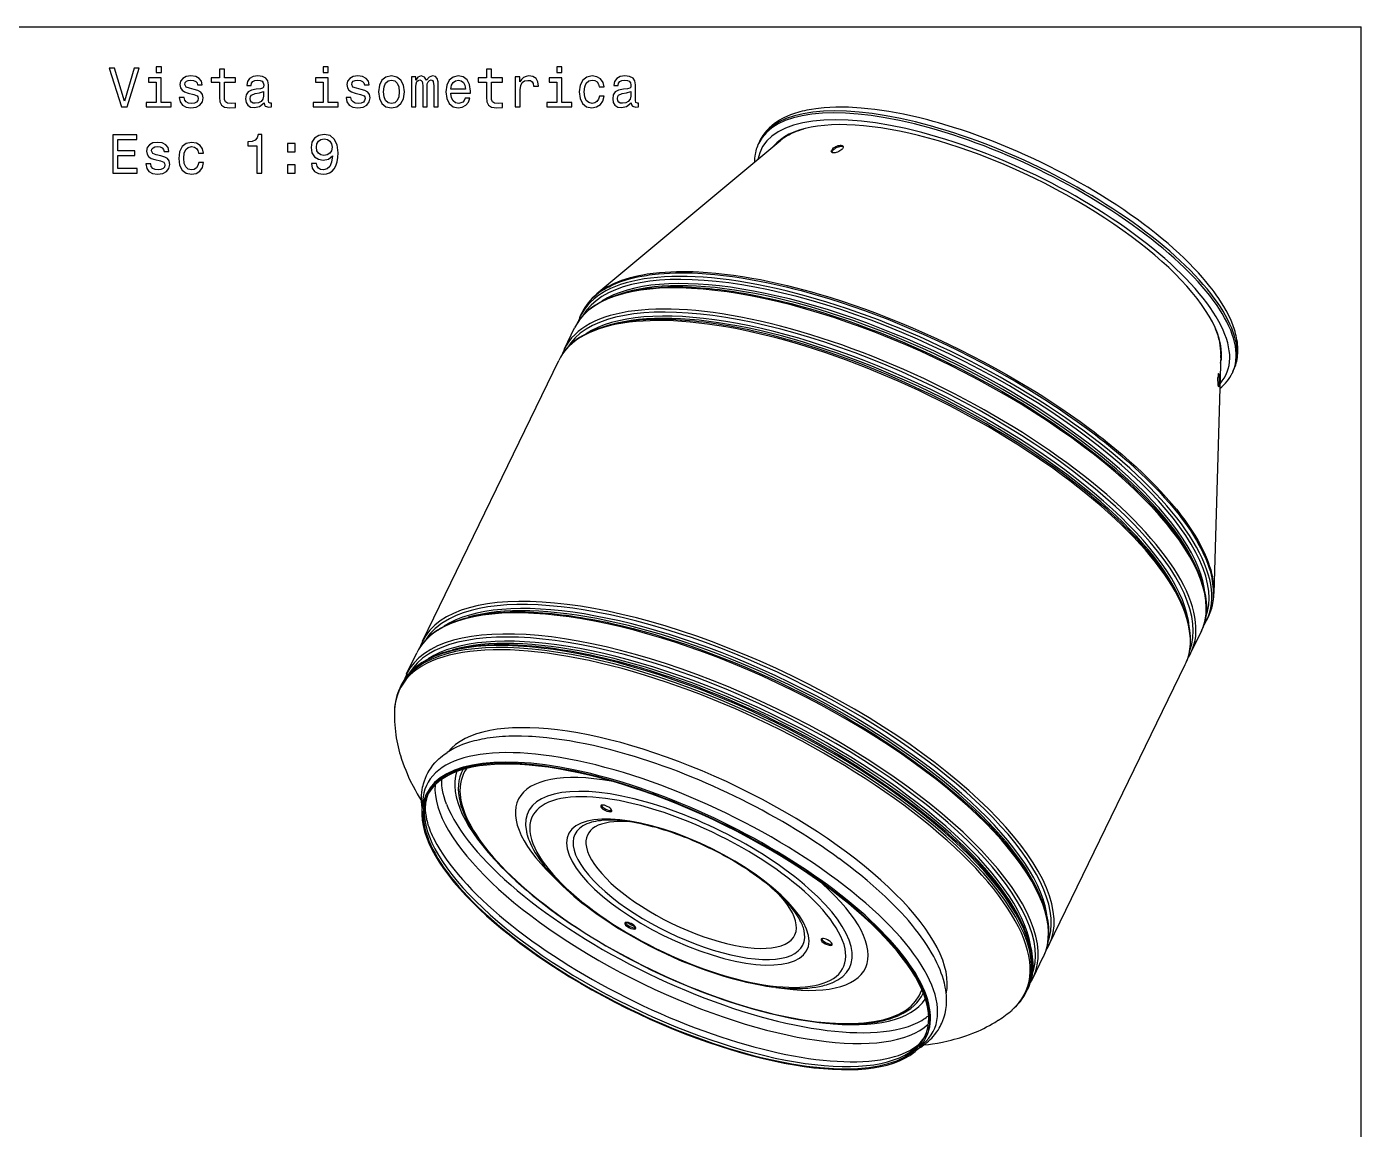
# Model space of a CAD drawing. Extents: x 25 to 410, y 10 to 284.
# Drawn here: x 288.6 to 410, y 183.7 to 284 of the extents above; entities that cross this region are included whole.
import ezdxf

# ---------------------------------------------------------------- set-up
doc = ezdxf.new("R2010")
doc.units = 0
doc.layers.get('0').update_dxf_attribs({"linetype": 'CONTINUOUS'})

msp = doc.modelspace()

# ---------------------------------------------------------------- linework, layer by layer
at = {"color": 7}
for p, q in [((25, 284), (410, 284)), ((410, 10), (410, 284)), ((357.2, 273.66), (340.47, 259.69)), ((397.23, 254.23), (396.6, 232.44)), ((324.61, 228.09), (337.01, 253.64)), ((381.58, 200.44), (393.99, 225.99))]:
    msp.add_line(p, q, dxfattribs=at)
at = {"color": 7, "ltscale": 0.005153}
msp.add_line((355.19, 273.41), (355.28, 273.59), dxfattribs=at)
at = {"color": 7, "ltscale": 0.009173}
for p, q in [((338.96, 257.66), (339.12, 257.99)), ((395.93, 230), (396.09, 230.33))]:
    msp.add_line(p, q, dxfattribs=at)
at = {"color": 7, "ltscale": 0.053339}
for p, q in [((337.52, 254.69), (338.45, 256.61)), ((394.49, 227.03), (395.43, 228.95)), ((323.17, 225.12), (324.1, 227.04)), ((380.14, 197.47), (381.07, 199.39))]:
    msp.add_line(p, q, dxfattribs=at)
at = {"color": 7, "ltscale": 0.005152}
msp.add_line((398.27, 252.49), (398.36, 252.68), dxfattribs=at)
at = {"color": 7, "ltscale": 0.005087}
for p, q in [((322.57, 223.89), (322.66, 224.08)), ((379.55, 196.24), (379.63, 196.42))]:
    msp.add_line(p, q, dxfattribs=at)
at = {"color": 7, "ltscale": 0.003122}
for p, q in [((324.92, 214.09), (324.97, 214.21)), ((370.4, 192.02), (370.45, 192.13))]:
    msp.add_line(p, q, dxfattribs=at)
at = {"color": 4}
for points in [[(298.37, 280.22), (297.5, 277.24), (296.59, 280.22), (296.11, 280.22), (297.24, 276.72), (297.75, 276.72), (298.85, 280.22)], [(300.84, 277.09), (300.84, 279.34), (299.7, 279.34), (299.7, 278.96), (300.4, 278.96), (300.4, 277.09), (299.49, 277.09), (299.49, 276.72), (301.76, 276.72), (301.76, 277.09)], [(300.86, 280.34), (300.39, 280.34), (300.39, 279.84), (300.86, 279.84)], [(303.85, 278.3), (303.42, 278.4), (303.1, 278.51), (303, 278.75), (303.03, 278.92), (303.13, 279.04), (303.31, 279.11), (303.55, 279.14), (303.79, 279.11), (303.98, 279.02), (304.1, 278.89), (304.15, 278.71), (304.58, 278.71), (304.58, 278.72), (304.51, 279.04), (304.3, 279.3), (303.98, 279.46), (303.55, 279.52), (303.12, 279.46), (302.81, 279.3), (302.61, 279.05), (302.55, 278.74), (302.6, 278.43), (302.74, 278.22), (302.97, 278.07), (303.31, 277.96), (303.8, 277.84), (304.11, 277.72), (304.19, 277.62), (304.22, 277.47), (304.17, 277.28), (304.05, 277.14), (303.86, 277.05), (303.59, 277.02), (303.32, 277.05), (303.11, 277.15), (302.98, 277.32), (302.92, 277.56), (302.49, 277.56), (302.56, 277.16), (302.77, 276.87), (303.1, 276.69), (303.55, 276.62), (304.03, 276.69), (304.37, 276.87), (304.59, 277.15), (304.66, 277.52), (304.61, 277.83), (304.45, 278.05), (304.19, 278.19)], [(306.15, 278.96), (306.15, 277.6), (306.18, 277.16), (306.33, 276.86), (306.61, 276.68), (307.09, 276.62), (307.61, 276.65), (307.61, 277.03), (307.23, 277), (306.88, 277.04), (306.69, 277.17), (306.61, 277.38), (306.6, 277.68), (306.6, 278.96), (307.61, 278.96), (307.61, 279.34), (306.6, 279.34), (306.6, 280.13), (306.15, 280.13), (306.15, 279.34), (305.39, 279.34), (305.39, 278.96)], [(310.2, 277.07), (310.2, 277.06), (310.23, 276.89), (310.31, 276.76), (310.62, 276.67), (310.87, 276.71), (310.87, 277.05), (310.76, 277.04), (310.62, 277.1), (310.6, 277.3), (310.6, 278.71), (310.54, 279.06), (310.36, 279.32), (310.05, 279.47), (309.62, 279.52), (309.2, 279.46), (308.88, 279.29), (308.69, 279.02), (308.62, 278.67), (308.62, 278.64), (309.02, 278.64), (309.05, 278.85), (309.17, 279), (309.35, 279.09), (309.6, 279.13), (309.85, 279.1), (310.03, 279.03), (310.13, 278.9), (310.17, 278.72), (310.15, 278.5), (310.07, 278.4), (309.87, 278.35), (309.49, 278.31), (309.05, 278.22), (308.75, 278.06), (308.57, 277.8), (308.51, 277.43), (308.56, 277.1), (308.72, 276.85), (308.97, 276.69), (309.32, 276.64), (309.79, 276.74)], [(316.02, 277.09), (316.02, 279.34), (314.88, 279.34), (314.88, 278.96), (315.58, 278.96), (315.58, 277.09), (314.67, 277.09), (314.67, 276.72), (316.94, 276.72), (316.94, 277.09)], [(316.04, 280.34), (315.57, 280.34), (315.57, 279.84), (316.04, 279.84)], [(319.03, 278.3), (318.6, 278.4), (318.28, 278.51), (318.18, 278.75), (318.21, 278.92), (318.31, 279.04), (318.49, 279.11), (318.73, 279.14), (318.97, 279.11), (319.16, 279.02), (319.28, 278.89), (319.33, 278.71), (319.76, 278.71), (319.76, 278.72), (319.69, 279.04), (319.48, 279.3), (319.16, 279.46), (318.73, 279.52), (318.3, 279.46), (317.99, 279.3), (317.79, 279.05), (317.73, 278.74), (317.78, 278.43), (317.92, 278.22), (318.15, 278.07), (318.49, 277.96), (318.98, 277.84), (319.29, 277.72), (319.37, 277.62), (319.4, 277.47), (319.35, 277.28), (319.23, 277.14), (319.04, 277.05), (318.77, 277.02), (318.5, 277.05), (318.29, 277.15), (318.16, 277.32), (318.1, 277.56), (317.67, 277.56), (317.74, 277.16), (317.95, 276.87), (318.28, 276.69), (318.73, 276.62), (319.21, 276.69), (319.55, 276.87), (319.77, 277.15), (319.84, 277.52), (319.79, 277.83), (319.63, 278.05), (319.37, 278.19)], [(320.61, 278.07), (320.69, 277.46), (320.92, 277), (321.29, 276.72), (321.78, 276.62), (322.27, 276.72), (322.64, 277), (322.87, 277.45), (322.96, 278.07), (322.87, 278.69), (322.64, 279.14), (322.27, 279.42), (321.78, 279.52), (321.29, 279.42), (320.92, 279.14), (320.69, 278.69)], [(323.6, 276.72), (324.01, 276.72), (324.01, 278.53), (324.03, 278.8), (324.11, 279), (324.22, 279.11), (324.38, 279.16), (324.5, 279.12), (324.58, 279.02), (324.62, 278.85), (324.63, 278.62), (324.63, 276.72), (325.02, 276.72), (325.02, 278.53), (325.04, 278.8), (325.12, 278.99), (325.24, 279.11), (325.39, 279.16), (325.51, 279.12), (325.59, 279.02), (325.64, 278.62), (325.64, 276.72), (326.05, 276.72), (326.05, 278.59), (326.03, 278.98), (325.94, 279.28), (325.78, 279.46), (325.52, 279.52), (325.21, 279.42), (324.98, 279.13), (324.79, 279.42), (324.48, 279.52), (324.19, 279.42), (323.99, 279.14), (323.99, 279.43), (323.6, 279.43)], [(327.2, 277.94), (328.98, 277.94), (328.98, 278.15), (328.9, 278.73), (328.68, 279.17), (328.32, 279.43), (327.86, 279.52), (327.4, 279.42), (327.04, 279.14), (326.82, 278.68), (326.74, 278.08), (326.81, 277.46), (327.04, 277), (327.39, 276.72), (327.84, 276.62), (328.23, 276.69), (328.56, 276.86), (328.79, 277.13), (328.93, 277.5), (328.49, 277.5), (328.4, 277.29), (328.27, 277.14), (327.9, 277.02), (327.61, 277.08), (327.39, 277.25), (327.25, 277.54), (327.2, 277.93)], [(330.44, 278.96), (330.44, 277.6), (330.47, 277.16), (330.61, 276.86), (330.9, 276.68), (331.38, 276.62), (331.9, 276.65), (331.9, 277.03), (331.52, 277), (331.17, 277.04), (330.98, 277.17), (330.9, 277.38), (330.89, 277.68), (330.89, 278.96), (331.9, 278.96), (331.9, 279.34), (330.89, 279.34), (330.89, 280.13), (330.44, 280.13), (330.44, 279.34), (329.68, 279.34), (329.68, 278.96)], [(333.05, 276.72), (333.49, 276.72), (333.49, 278.27), (333.54, 278.64), (333.68, 278.91), (333.9, 279.07), (334.2, 279.12), (334.42, 279.09), (334.58, 278.99), (334.68, 278.82), (334.72, 278.59), (335.17, 278.59), (335.11, 278.99), (334.94, 279.29), (334.66, 279.46), (334.29, 279.52), (334.03, 279.48), (333.81, 279.38), (333.61, 279.21), (333.45, 278.98), (333.45, 279.43), (333.05, 279.43)], [(337.28, 277.09), (337.28, 279.34), (336.14, 279.34), (336.14, 278.96), (336.83, 278.96), (336.83, 277.09), (335.92, 277.09), (335.92, 276.72), (338.19, 276.72), (338.19, 277.09)], [(337.29, 280.34), (336.82, 280.34), (336.82, 279.84), (337.29, 279.84)], [(340.68, 278.53), (341.12, 278.53), (341.03, 278.93), (340.81, 279.25), (340.47, 279.45), (340.04, 279.52), (339.55, 279.42), (339.18, 279.14), (338.95, 278.68), (338.87, 278.07), (338.95, 277.46), (339.17, 277), (339.53, 276.72), (340.02, 276.62), (340.45, 276.7), (340.79, 276.91), (341.02, 277.24), (341.12, 277.69), (340.7, 277.69), (340.63, 277.4), (340.48, 277.19), (340.28, 277.06), (340.04, 277.02), (339.73, 277.09), (339.51, 277.29), (339.37, 277.62), (339.32, 278.08), (339.37, 278.53), (339.51, 278.86), (339.74, 279.06), (340.04, 279.13), (340.3, 279.09), (340.49, 278.97), (340.63, 278.78)], [(343.6, 277.07), (343.6, 277.06), (343.63, 276.89), (343.7, 276.76), (344.02, 276.67), (344.27, 276.71), (344.27, 277.05), (344.16, 277.04), (344.02, 277.1), (343.99, 277.3), (343.99, 278.71), (343.93, 279.06), (343.76, 279.32), (343.45, 279.47), (343.02, 279.52), (342.59, 279.46), (342.28, 279.29), (342.08, 279.02), (342.02, 278.67), (342.02, 278.64), (342.42, 278.64), (342.45, 278.85), (342.56, 279), (342.74, 279.09), (343, 279.13), (343.25, 279.1), (343.42, 279.03), (343.53, 278.9), (343.57, 278.72), (343.55, 278.5), (343.46, 278.4), (343.26, 278.35), (342.88, 278.31), (342.45, 278.22), (342.14, 278.06), (341.96, 277.8), (341.91, 277.43), (341.96, 277.1), (342.11, 276.85), (342.37, 276.69), (342.71, 276.64), (343.18, 276.74)], [(310.15, 277.67), (310.09, 277.4), (309.93, 277.2), (309.69, 277.07), (309.39, 277.03), (309.2, 277.05), (309.06, 277.13), (308.98, 277.27), (308.95, 277.47), (308.97, 277.65), (309.05, 277.77), (309.38, 277.91), (309.79, 277.97), (310.15, 278.1)], [(321.06, 278.08), (321.11, 278.53), (321.25, 278.86), (321.48, 279.06), (321.78, 279.13), (322.09, 279.06), (322.31, 278.86), (322.45, 278.53), (322.5, 278.08), (322.45, 277.62), (322.31, 277.28), (322.09, 277.08), (321.78, 277.02), (321.48, 277.08), (321.25, 277.28), (321.11, 277.62)], [(327.2, 278.32), (327.26, 278.67), (327.39, 278.92), (327.6, 279.08), (327.87, 279.13), (328.14, 279.08), (328.34, 278.92), (328.47, 278.67), (328.52, 278.32)], [(343.55, 277.67), (343.49, 277.4), (343.33, 277.2), (343.09, 277.07), (342.79, 277.03), (342.6, 277.05), (342.46, 277.13), (342.38, 277.27), (342.35, 277.47), (342.37, 277.65), (342.45, 277.77), (342.77, 277.91), (343.18, 277.97), (343.55, 278.1)], [(296.44, 270.67), (298.66, 270.67), (298.66, 271.1), (296.9, 271.1), (296.9, 272.28), (298.46, 272.28), (298.46, 272.7), (296.9, 272.7), (296.9, 273.75), (298.62, 273.75), (298.62, 274.17), (296.44, 274.17)], [(300.81, 272.25), (300.39, 272.35), (300.07, 272.47), (299.96, 272.7), (299.99, 272.87), (300.1, 272.99), (300.27, 273.07), (300.52, 273.1), (300.75, 273.07), (300.94, 272.98), (301.06, 272.84), (301.11, 272.66), (301.55, 272.66), (301.55, 272.67), (301.47, 273), (301.26, 273.25), (300.94, 273.42), (300.52, 273.48), (300.09, 273.42), (299.78, 273.25), (299.58, 273), (299.52, 272.69), (299.56, 272.39), (299.7, 272.18), (299.94, 272.02), (300.27, 271.92), (300.77, 271.8), (301.07, 271.67), (301.15, 271.57), (301.18, 271.42), (301.14, 271.23), (301.02, 271.09), (300.82, 271), (300.56, 270.97), (300.28, 271), (300.08, 271.11), (299.94, 271.28), (299.89, 271.51), (299.46, 271.51), (299.53, 271.11), (299.73, 270.82), (300.06, 270.64), (300.52, 270.58), (300.99, 270.64), (301.34, 270.82), (301.55, 271.1), (301.63, 271.47), (301.57, 271.79), (301.41, 272), (301.16, 272.14)], [(304.25, 272.48), (304.69, 272.48), (304.6, 272.89), (304.38, 273.2), (304.04, 273.4), (303.6, 273.48), (303.12, 273.38), (302.75, 273.09), (302.52, 272.63), (302.44, 272.02), (302.51, 271.41), (302.74, 270.95), (303.1, 270.67), (303.59, 270.58), (304.02, 270.65), (304.36, 270.86), (304.59, 271.2), (304.69, 271.64), (304.27, 271.64), (304.19, 271.36), (304.05, 271.15), (303.85, 271.02), (303.6, 270.97), (303.3, 271.04), (303.07, 271.24), (302.94, 271.57), (302.89, 272.03), (302.94, 272.49), (303.08, 272.82), (303.31, 273.02), (303.6, 273.09), (303.87, 273.04), (304.06, 272.93), (304.19, 272.73)], [(309.55, 270.67), (310.01, 270.67), (310.01, 274.2), (309.66, 274.2), (309.57, 273.89), (309.39, 273.68), (309.12, 273.56), (308.73, 273.52), (308.73, 273.16), (309.55, 273.16)], [(312.33, 272.63), (313.02, 272.63), (313.02, 273.38), (312.33, 273.38)], [(314.5, 271.54), (314.58, 271.14), (314.79, 270.83), (315.14, 270.64), (315.59, 270.57), (315.89, 270.61), (316.16, 270.7), (316.38, 270.85), (316.57, 271.08), (316.73, 271.35), (316.84, 271.7), (316.9, 272.09), (316.93, 272.54), (316.84, 273.25), (316.59, 273.77), (316.2, 274.09), (315.66, 274.2), (315.17, 274.11), (314.79, 273.86), (314.55, 273.49), (314.47, 273.02), (314.55, 272.54), (314.79, 272.17), (315.14, 271.94), (315.59, 271.86), (316.06, 271.96), (316.42, 272.25), (316.34, 271.69), (316.18, 271.29), (315.93, 271.06), (315.6, 270.98), (315.33, 271.02), (315.14, 271.13), (315.02, 271.3), (314.97, 271.54)], [(314.96, 273.03), (315.01, 273.34), (315.15, 273.59), (315.37, 273.74), (315.66, 273.8), (315.96, 273.74), (316.19, 273.59), (316.33, 273.35), (316.38, 273.03), (316.33, 272.71), (316.19, 272.48), (315.95, 272.33), (315.65, 272.28), (315.37, 272.33), (315.15, 272.48), (315.01, 272.71)], [(312.33, 270.67), (313.02, 270.67), (313.02, 271.42), (312.33, 271.42)]]:
    msp.add_lwpolyline(points, close=True, dxfattribs=at)
at = {"color": 7}
for points in [[(398.36, 252.68), (398.42, 252.82), (398.48, 252.97), (398.54, 253.11), (398.59, 253.26), (398.63, 253.42), (398.67, 253.58), (398.7, 253.74), (398.73, 253.9), (398.75, 254.09), (398.77, 254.29), (398.78, 254.48), (398.78, 254.68), (398.77, 254.88), (398.75, 255.09), (398.73, 255.3), (398.69, 255.52), (398.66, 255.7), (398.62, 255.88), (398.57, 256.07), (398.52, 256.26), (398.46, 256.44), (398.35, 256.79), (398.22, 257.11), (398.09, 257.43), (397.93, 257.75), (397.85, 257.91), (397.71, 258.18), (397.51, 258.54), (397.29, 258.89), (397.05, 259.26), (396.8, 259.62), (396.62, 259.87), (396.43, 260.13), (396.23, 260.38), (395.87, 260.82), (395.56, 261.19), (395.19, 261.6), (394.78, 262.04), (394.35, 262.49), (393.89, 262.93), (393.42, 263.38), (392.93, 263.83), (392.42, 264.27), (391.89, 264.71), (391.33, 265.17), (390.72, 265.65), (390.15, 266.08), (389.6, 266.49), (389.02, 266.9), (388.4, 267.33), (387.77, 267.75), (387.13, 268.17), (386.47, 268.58), (385.81, 268.99), (385.13, 269.39), (384.45, 269.78), (383.76, 270.17), (383.06, 270.55), (382.35, 270.92), (381.64, 271.28), (380.92, 271.64), (380.2, 271.98), (379.47, 272.32), (378.74, 272.64), (378.01, 272.96), (377.28, 273.26), (376.54, 273.56), (375.81, 273.84), (375.08, 274.11), (374.35, 274.37), (373.63, 274.61), (372.9, 274.84), (372.04, 275.11), (371.55, 275.25), (371.05, 275.39), (370.56, 275.52), (369.72, 275.73), (369.03, 275.89), (368.36, 276.04), (367.69, 276.17), (367.03, 276.28), (366.38, 276.38), (365.74, 276.47), (365.12, 276.54), (364.51, 276.6), (364.11, 276.63), (363.73, 276.65), (363.35, 276.67), (362.97, 276.68), (362.58, 276.68), (362.2, 276.68), (361.66, 276.66), (361.14, 276.62), (360.88, 276.6), (360.63, 276.57), (360.39, 276.54), (360, 276.48), (359.57, 276.4), (359.35, 276.36), (359.15, 276.31), (358.94, 276.25), (358.74, 276.2), (358.55, 276.14), (358.35, 276.07), (358.08, 275.97), (357.81, 275.86), (357.55, 275.74), (357.3, 275.61), (357.09, 275.49), (356.89, 275.37)], [(355.19, 273.41), (355.12, 273.27), (355.07, 273.13), (355.02, 272.99), (354.97, 272.85), (354.93, 272.7), (354.89, 272.54), (354.86, 272.39), (354.84, 272.22), (354.81, 272.04), (354.8, 271.85), (354.8, 271.66)], [(361.92, 272.9), (362, 272.97), (362.1, 273.04), (362.2, 273.09), (362.31, 273.14), (362.42, 273.18), (362.53, 273.2), (362.63, 273.21), (362.67, 273.21), (362.72, 273.2), (362.76, 273.19), (362.79, 273.18), (362.81, 273.16), (362.84, 273.15)], [(362.84, 273.15), (362.85, 273.13), (362.86, 273.11), (362.87, 273.08), (362.87, 273.06), (362.86, 273.01), (362.84, 272.95), (362.8, 272.89), (362.75, 272.83)], [(361.83, 272.59), (361.81, 272.61), (361.8, 272.63), (361.8, 272.65), (361.79, 272.67), (361.8, 272.73), (361.83, 272.78), (361.87, 272.84), (361.92, 272.9)], [(362.75, 272.83), (362.67, 272.76), (362.57, 272.7), (362.47, 272.64), (362.36, 272.6), (362.25, 272.56), (362.14, 272.54), (362.03, 272.53), (361.95, 272.53), (361.91, 272.54), (361.88, 272.56), (361.85, 272.57), (361.83, 272.59)], [(361.88, 272.55), (361.87, 272.58), (361.87, 272.61), (361.88, 272.64), (361.89, 272.67), (361.93, 272.73), (361.96, 272.77), (362, 272.82)], [(362, 272.82), (362.1, 272.9), (362.2, 272.97), (362.32, 273.03), (362.45, 273.08), (362.51, 273.1), (362.58, 273.11), (362.66, 273.12), (362.74, 273.13), (362.81, 273.12), (362.87, 273.1)], [(340.94, 259.99), (341.15, 260.11), (341.36, 260.23), (341.58, 260.35), (341.74, 260.43), (341.92, 260.52), (342.27, 260.67), (342.65, 260.81), (343.04, 260.94), (343.44, 261.06), (343.81, 261.15), (344.18, 261.24), (344.57, 261.31), (344.97, 261.38), (345.23, 261.42), (345.51, 261.46), (346.07, 261.52), (346.58, 261.56), (347.09, 261.59), (347.62, 261.61), (348.17, 261.61), (348.65, 261.61), (349.15, 261.6), (349.65, 261.58), (350.04, 261.55), (350.42, 261.53), (351.2, 261.46), (352, 261.37), (352.81, 261.27), (353.62, 261.15), (354.45, 261.01), (355.25, 260.86), (356.06, 260.7), (356.87, 260.52), (357.69, 260.33), (358.52, 260.13), (359.04, 259.99), (359.56, 259.85), (360.08, 259.71), (360.6, 259.55), (361.13, 259.4), (361.65, 259.24), (362.7, 258.9), (363.76, 258.55), (364.82, 258.18), (365.87, 257.79), (366.93, 257.38), (367.99, 256.95), (369.07, 256.5), (370.14, 256.03), (371.22, 255.55), (372.28, 255.05), (373.34, 254.53), (374.4, 254), (375.44, 253.46), (376.48, 252.9), (377.5, 252.33), (378.51, 251.75), (379.51, 251.15), (380.49, 250.55), (381.46, 249.93), (381.94, 249.61), (382.42, 249.3), (383.29, 248.7), (384.15, 248.1), (384.99, 247.48), (385.82, 246.86), (386.23, 246.55), (386.63, 246.23), (387.02, 245.92), (387.41, 245.6), (388.06, 245.06), (388.7, 244.51), (389.32, 243.95), (389.92, 243.39), (390.5, 242.84), (391.06, 242.27), (391.6, 241.71), (392.08, 241.18), (392.55, 240.65), (393, 240.12), (393.42, 239.59), (393.63, 239.32), (393.82, 239.06), (394.15, 238.61), (394.45, 238.16), (394.74, 237.71), (395.01, 237.26), (395.26, 236.82), (395.49, 236.38), (395.69, 235.95), (395.86, 235.58), (396, 235.21), (396.13, 234.85), (396.24, 234.49), (396.34, 234.14), (396.42, 233.8)], [(341.04, 260.11), (341.24, 260.24), (341.45, 260.36), (341.67, 260.47), (341.84, 260.56), (342.01, 260.64), (342.37, 260.79), (342.74, 260.94), (343.13, 261.07), (343.54, 261.18), (343.9, 261.28), (344.28, 261.36), (344.66, 261.44), (345.06, 261.51), (345.33, 261.55), (345.6, 261.58), (346.16, 261.64), (346.67, 261.68), (347.19, 261.71), (347.72, 261.73), (348.26, 261.74), (348.75, 261.73), (349.24, 261.72), (349.75, 261.7), (350.13, 261.68), (350.52, 261.65), (351.3, 261.58), (352.09, 261.5), (352.9, 261.39), (353.72, 261.27), (354.55, 261.13), (355.34, 260.99), (356.15, 260.82), (356.97, 260.65), (357.78, 260.45), (358.61, 260.25), (359.3, 260.07), (360, 259.88), (360.69, 259.68), (361.22, 259.52), (361.74, 259.36), (362.79, 259.02), (363.85, 258.67), (364.91, 258.3), (365.96, 257.9), (367.02, 257.5), (368.08, 257.07), (369.18, 256.61), (370.27, 256.13), (371.36, 255.64), (372.45, 255.13), (373.52, 254.6), (374.59, 254.06), (375.65, 253.51), (376.71, 252.94), (377.74, 252.36), (378.77, 251.76), (379.28, 251.46), (379.78, 251.15), (380.45, 250.74), (381.11, 250.32), (381.76, 249.9), (382.67, 249.3), (383.55, 248.69), (384.42, 248.08), (385.27, 247.45), (385.69, 247.14), (386.11, 246.82), (386.51, 246.5), (386.91, 246.18), (387.59, 245.63), (388.25, 245.07), (388.89, 244.51), (389.52, 243.95), (390.12, 243.38), (390.71, 242.81), (391.27, 242.24), (391.78, 241.71), (392.26, 241.17), (392.73, 240.63), (393.18, 240.1), (393.39, 239.83), (393.6, 239.56), (393.94, 239.1), (394.26, 238.65), (394.57, 238.19), (394.85, 237.74), (395.12, 237.29), (395.36, 236.84), (395.59, 236.4), (395.7, 236.18), (395.8, 235.96), (395.89, 235.75), (395.97, 235.53), (396.09, 235.21), (396.2, 234.9), (396.3, 234.58), (396.38, 234.27), (396.45, 233.95)], [(340.34, 258.68), (340.55, 258.82), (340.77, 258.94), (341, 259.06), (341.24, 259.18), (341.48, 259.29), (341.73, 259.39), (341.99, 259.49), (342.26, 259.59), (342.53, 259.68), (342.81, 259.76), (343.11, 259.84), (343.4, 259.91), (343.71, 259.97), (344.02, 260.03), (344.34, 260.09), (344.66, 260.14), (344.96, 260.18), (345.25, 260.21), (345.79, 260.26), (346.35, 260.3), (346.92, 260.33), (347.51, 260.34), (347.9, 260.33), (348.29, 260.33), (348.69, 260.32), (349.08, 260.3), (349.5, 260.28), (349.91, 260.25), (350.33, 260.21), (350.75, 260.17), (351.18, 260.13), (351.61, 260.08), (352.05, 260.02), (352.49, 259.96), (352.94, 259.9), (353.39, 259.82), (353.85, 259.75), (354.31, 259.66), (354.78, 259.57), (355.24, 259.48), (355.72, 259.38), (356.19, 259.28), (357.15, 259.06), (358.13, 258.81), (359.11, 258.55), (360.11, 258.26), (361.11, 257.96), (362.12, 257.64), (363.14, 257.3), (364.16, 256.94), (365.19, 256.56), (366.22, 256.17), (367.25, 255.75), (368.28, 255.33), (369.3, 254.88), (370.33, 254.42), (371.35, 253.95), (372.36, 253.46), (373.37, 252.96), (374.37, 252.45), (375.36, 251.92), (376.34, 251.39), (377.31, 250.84), (378.26, 250.28)], [(376.82, 247.31), (375.87, 247.87), (374.9, 248.42), (373.92, 248.96), (372.93, 249.48), (371.93, 250), (370.92, 250.5), (369.91, 250.98), (368.89, 251.46), (367.86, 251.92), (366.84, 252.36), (365.81, 252.79), (364.78, 253.2), (363.75, 253.59), (362.72, 253.97), (361.7, 254.33), (360.68, 254.67), (359.67, 254.99), (358.67, 255.3), (357.67, 255.58), (356.69, 255.85), (355.71, 256.09), (354.75, 256.31), (354.28, 256.42), (353.8, 256.52), (353.34, 256.61), (352.87, 256.7), (352.41, 256.78), (351.95, 256.86), (351.5, 256.93), (351.05, 257), (350.61, 257.06), (350.17, 257.11), (349.74, 257.16), (349.31, 257.21), (348.89, 257.25), (348.47, 257.28), (348.06, 257.31), (347.64, 257.33), (347.25, 257.35), (346.85, 257.36), (346.46, 257.37), (346.07, 257.37), (345.48, 257.36), (344.91, 257.33), (344.35, 257.3), (343.81, 257.25), (343.52, 257.21), (343.22, 257.17), (342.9, 257.12), (342.58, 257.07), (342.27, 257.01), (341.96, 256.94), (341.67, 256.87), (341.37, 256.79), (341.09, 256.71), (340.82, 256.62), (340.55, 256.53), (340.29, 256.43), (340.04, 256.32), (339.8, 256.21), (339.56, 256.1), (339.33, 255.98), (339.11, 255.85), (338.9, 255.72)], [(397.01, 252.44), (397.01, 252.44), (397.01, 252.43), (397, 252.43), (396.99, 252.41), (396.98, 252.36), (396.97, 252.24), (396.96, 252.09)], [(397, 251.31), (396.99, 251.39), (396.97, 251.51), (396.97, 251.63), (396.96, 251.86), (396.96, 252.09)], [(397.03, 252.38), (397.02, 252.42), (397.02, 252.43), (397.01, 252.43), (397.01, 252.44)], [(397.02, 251.25), (397.02, 251.25), (397.02, 251.25), (397.03, 251.26), (397.03, 251.27), (397.04, 251.31), (397.05, 251.39), (397.06, 251.6)], [(397.03, 252.38), (397.05, 252.27), (397.06, 252.13), (397.06, 251.97), (397.06, 251.78), (397.06, 251.6)], [(378.26, 250.28), (379.2, 249.71), (380.13, 249.14), (381.03, 248.55), (381.93, 247.96), (382.8, 247.37), (383.65, 246.76), (384.48, 246.16), (385.29, 245.54), (386.07, 244.93), (386.83, 244.31), (387.21, 244), (387.57, 243.69), (387.93, 243.38), (388.28, 243.07), (388.63, 242.76), (388.96, 242.45), (389.29, 242.14), (389.62, 241.82), (389.94, 241.51), (390.25, 241.2), (390.55, 240.9), (390.84, 240.59), (391.13, 240.28), (391.41, 239.97), (391.68, 239.66), (391.95, 239.36), (392.2, 239.05), (392.45, 238.75), (392.69, 238.45), (392.92, 238.15), (393.23, 237.74), (393.52, 237.33), (393.79, 236.93), (394.05, 236.53), (394.27, 236.16), (394.48, 235.8), (394.64, 235.51), (394.78, 235.23), (394.92, 234.95), (395.05, 234.67), (395.17, 234.4), (395.28, 234.12), (395.39, 233.85), (395.48, 233.58), (395.57, 233.3), (395.65, 233.02), (395.72, 232.74), (395.78, 232.46), (395.83, 232.19), (395.86, 231.92), (395.89, 231.66), (395.91, 231.4), (395.91, 231.17), (395.91, 230.95), (395.89, 230.74), (395.87, 230.52), (395.85, 230.31), (395.81, 230.11), (395.77, 229.9), (395.71, 229.7), (395.65, 229.51), (395.58, 229.32), (395.51, 229.13), (395.43, 228.95)], [(393.99, 225.99), (394.07, 226.17), (394.14, 226.35), (394.21, 226.54), (394.27, 226.73), (394.33, 226.95), (394.38, 227.17), (394.41, 227.39), (394.44, 227.62), (394.46, 227.85), (394.47, 228.09), (394.47, 228.33), (394.46, 228.57), (394.44, 228.81), (394.41, 229.06), (394.37, 229.31), (394.32, 229.57), (394.27, 229.83), (394.2, 230.09), (394.13, 230.35), (394.04, 230.62), (393.95, 230.88), (393.84, 231.16), (393.73, 231.43), (393.61, 231.71), (393.48, 231.98), (393.34, 232.26), (393.2, 232.55), (393.04, 232.83), (392.83, 233.2), (392.61, 233.56), (392.35, 233.96), (392.08, 234.37), (391.79, 234.77), (391.48, 235.18), (391.25, 235.48), (391.01, 235.78), (390.76, 236.09), (390.51, 236.39), (390.24, 236.7), (389.97, 237), (389.69, 237.31), (389.4, 237.62), (389.11, 237.93), (388.81, 238.24), (388.5, 238.55), (388.18, 238.86), (387.85, 239.17), (387.52, 239.48), (387.19, 239.79), (386.84, 240.1), (386.49, 240.41), (386.13, 240.72), (385.77, 241.03), (385.39, 241.34), (384.63, 241.96), (383.85, 242.58), (383.04, 243.19), (382.21, 243.8), (381.36, 244.4), (380.49, 245), (379.59, 245.59), (378.69, 246.17), (377.76, 246.75), (376.82, 247.31)], [(325.99, 229.12), (326.2, 229.25), (326.42, 229.38), (326.65, 229.5), (326.88, 229.61), (327.13, 229.72), (327.38, 229.83), (327.64, 229.93), (327.91, 230.02), (328.18, 230.11), (328.46, 230.19), (328.76, 230.27), (329.05, 230.34), (329.36, 230.41), (329.67, 230.47), (329.99, 230.52), (330.31, 230.57), (330.61, 230.61), (330.9, 230.65), (331.44, 230.7), (332, 230.74), (332.57, 230.76), (333.16, 230.77), (333.55, 230.77), (333.94, 230.76), (334.33, 230.75), (334.73, 230.73), (335.14, 230.71), (335.55, 230.68), (335.98, 230.65), (336.4, 230.61), (336.83, 230.56), (337.26, 230.51), (337.7, 230.46), (338.14, 230.4), (338.59, 230.33), (339.04, 230.26), (339.5, 230.18), (339.96, 230.1), (340.43, 230.01), (340.89, 229.92), (341.37, 229.82), (341.84, 229.71), (342.8, 229.49), (343.78, 229.25), (344.76, 228.98), (345.76, 228.7), (346.76, 228.39), (347.77, 228.07), (348.79, 227.73), (349.81, 227.37), (350.84, 226.99), (351.87, 226.6), (352.9, 226.19), (353.92, 225.76), (354.95, 225.32), (355.98, 224.86), (357, 224.39), (358.01, 223.9), (359.02, 223.4), (360.02, 222.88), (361.01, 222.36), (361.99, 221.82), (362.96, 221.27), (363.91, 220.72)], [(324.55, 226.15), (324.76, 226.28), (324.98, 226.41), (325.21, 226.53), (325.44, 226.65), (325.69, 226.76), (325.94, 226.86), (326.2, 226.96), (326.47, 227.06), (326.74, 227.14), (327.02, 227.23), (327.32, 227.3), (327.61, 227.38), (327.92, 227.44), (328.23, 227.5), (328.55, 227.56), (328.87, 227.61), (329.17, 227.65), (329.46, 227.68), (330, 227.73), (330.56, 227.77), (331.13, 227.79), (331.72, 227.8), (332.11, 227.8), (332.49, 227.8), (332.89, 227.78), (333.29, 227.77), (333.7, 227.74), (334.11, 227.72), (334.54, 227.68), (334.96, 227.64), (335.39, 227.6), (335.82, 227.55), (336.26, 227.49), (336.7, 227.43), (337.15, 227.36), (337.6, 227.29), (338.06, 227.21), (338.52, 227.13), (338.99, 227.04), (339.45, 226.95), (339.93, 226.85), (340.4, 226.75), (341.36, 226.52), (342.34, 226.28), (343.32, 226.02), (344.32, 225.73), (345.32, 225.43), (346.33, 225.11), (347.35, 224.76), (348.37, 224.4), (349.4, 224.03), (350.43, 223.63), (351.46, 223.22), (352.48, 222.79), (353.51, 222.35), (354.54, 221.89), (355.56, 221.42), (356.57, 220.93), (357.58, 220.43), (358.58, 219.92), (359.57, 219.39), (360.55, 218.85), (361.52, 218.31), (362.47, 217.75)], [(322.06, 221.82), (322.05, 221.46), (322.05, 221.1), (322.07, 220.8), (322.08, 220.49), (322.11, 220.19), (322.14, 219.88), (322.18, 219.59), (322.23, 219.31), (322.28, 219.03), (322.34, 218.76), (322.4, 218.49), (322.47, 218.22), (322.53, 217.96), (322.61, 217.71), (322.71, 217.37), (322.83, 217.04), (322.95, 216.71), (323.08, 216.38), (323.21, 216.06), (323.35, 215.73), (323.5, 215.41), (323.75, 214.92), (323.94, 214.57), (324.12, 214.23), (324.32, 213.9), (324.52, 213.57)], [(363.91, 220.72), (364.85, 220.15), (365.78, 219.57), (366.68, 218.99), (367.57, 218.4), (368.45, 217.8), (369.3, 217.2), (370.13, 216.59), (370.94, 215.98), (371.72, 215.36), (372.48, 214.74), (372.85, 214.43), (373.22, 214.12), (373.58, 213.81), (373.93, 213.5), (374.27, 213.19), (374.61, 212.88), (374.94, 212.57), (375.27, 212.26), (375.58, 211.95), (375.89, 211.64), (376.2, 211.33), (376.49, 211.02), (376.78, 210.71), (377.06, 210.41), (377.33, 210.1), (377.6, 209.79), (377.85, 209.49), (378.1, 209.19), (378.34, 208.88), (378.57, 208.58), (378.88, 208.17), (379.17, 207.77), (379.44, 207.36), (379.7, 206.96), (379.92, 206.6), (380.13, 206.23), (380.29, 205.95), (380.43, 205.67), (380.57, 205.38), (380.7, 205.11), (380.82, 204.83), (380.93, 204.56), (381.04, 204.29), (381.13, 204.02), (381.22, 203.73), (381.3, 203.45), (381.37, 203.17), (381.43, 202.9), (381.48, 202.62), (381.51, 202.36), (381.54, 202.09), (381.55, 201.83), (381.56, 201.61), (381.56, 201.39), (381.54, 201.17), (381.52, 200.96), (381.5, 200.75), (381.46, 200.54), (381.41, 200.34), (381.36, 200.13), (381.3, 199.94), (381.23, 199.75), (381.16, 199.57), (381.07, 199.39)], [(342.59, 217.99), (341.74, 218.22), (340.9, 218.43), (340.15, 218.6), (339.42, 218.76), (338.7, 218.9), (337.99, 219.03), (337.29, 219.14), (336.6, 219.23), (335.92, 219.31), (335.26, 219.37), (334.91, 219.4), (334.57, 219.42), (334.24, 219.44), (333.61, 219.46), (333.03, 219.46), (332.46, 219.45), (332.16, 219.43), (331.88, 219.42), (331.59, 219.4), (331.31, 219.37), (331.04, 219.34), (330.77, 219.31), (330.5, 219.27), (330.26, 219.23), (330.02, 219.18), (329.79, 219.14), (329.56, 219.08), (329.33, 219.03), (329.11, 218.97), (328.89, 218.91), (328.53, 218.79), (328.25, 218.69), (327.98, 218.58), (327.71, 218.46), (327.46, 218.33), (327.15, 218.17), (327.01, 218.08), (326.86, 217.99)], [(324.57, 212.9), (324.54, 213.22), (324.52, 213.55), (324.52, 213.85), (324.52, 214.07), (324.55, 214.37), (324.58, 214.57), (324.62, 214.81), (324.66, 214.97), (324.7, 215.13), (324.78, 215.39), (324.87, 215.64), (324.98, 215.89), (325.1, 216.13), (325.24, 216.36), (325.39, 216.59), (325.56, 216.82), (325.74, 217.03), (325.94, 217.24), (326.09, 217.39), (326.25, 217.53), (326.42, 217.67), (326.59, 217.8), (326.72, 217.9), (326.86, 217.99)], [(362.47, 217.75), (363.41, 217.18), (364.34, 216.61), (365.24, 216.02), (366.13, 215.43), (367.01, 214.83), (367.86, 214.23), (368.69, 213.62), (369.5, 213.01), (370.28, 212.39), (371.04, 211.78), (371.41, 211.47), (371.78, 211.16), (372.14, 210.85), (372.49, 210.53), (372.83, 210.22), (373.17, 209.91), (373.5, 209.6), (373.83, 209.29), (374.14, 208.98), (374.45, 208.67), (374.76, 208.36), (375.05, 208.05), (375.34, 207.75), (375.62, 207.44), (375.89, 207.13), (376.16, 206.83), (376.41, 206.52), (376.66, 206.22), (376.9, 205.92), (377.13, 205.62), (377.44, 205.21), (377.73, 204.8), (378, 204.4), (378.26, 204), (378.48, 203.63), (378.69, 203.27), (378.85, 202.98), (378.99, 202.7), (379.13, 202.42), (379.26, 202.14), (379.38, 201.86), (379.49, 201.59), (379.6, 201.32), (379.69, 201.05), (379.78, 200.77), (379.86, 200.48), (379.93, 200.21), (379.99, 199.93), (380.04, 199.66), (380.07, 199.39), (380.1, 199.13), (380.11, 198.86), (380.12, 198.64), (380.12, 198.42), (380.1, 198.2), (380.08, 197.99), (380.06, 197.78), (380.02, 197.57), (379.97, 197.37), (379.92, 197.17), (379.86, 196.98), (379.79, 196.79), (379.72, 196.6), (379.63, 196.42)], [(326.8, 213.28), (326.67, 213.62), (326.57, 213.94), (326.49, 214.26), (326.43, 214.56), (326.4, 214.75), (326.38, 214.94), (326.36, 215.13), (326.36, 215.32), (326.36, 215.53)], [(325.1, 214.15), (325.03, 213.97), (325, 213.87), (324.96, 213.75), (324.93, 213.62), (324.9, 213.49), (324.88, 213.36), (324.87, 213.22), (324.86, 213.07), (324.86, 212.92), (324.86, 212.72), (324.89, 212.45), (324.93, 212.17), (324.98, 211.89), (325.02, 211.73), (325.06, 211.58), (325.11, 211.4), (325.18, 211.21), (325.25, 211.02), (325.32, 210.83), (325.4, 210.63), (325.49, 210.43), (325.59, 210.23), (325.69, 210.02), (325.8, 209.82), (325.91, 209.61)], [(328.03, 213.44), (328.11, 213.14), (328.21, 212.84), (328.33, 212.53), (328.46, 212.22), (328.55, 212.02), (328.64, 211.83), (328.75, 211.63), (328.85, 211.43), (328.97, 211.22), (329.09, 211.02), (329.21, 210.81), (329.34, 210.61), (329.55, 210.3), (329.76, 209.99), (329.95, 209.73), (330.16, 209.46), (330.37, 209.19), (330.59, 208.92), (330.96, 208.49), (331.34, 208.06), (331.75, 207.62), (332.18, 207.19), (332.62, 206.75), (333.09, 206.31), (333.58, 205.88), (334.08, 205.44), (334.6, 205), (335.13, 204.57), (335.69, 204.14), (336.25, 203.71), (336.84, 203.28), (337.44, 202.85), (338.05, 202.43), (338.67, 202.02), (339.3, 201.61), (339.95, 201.2), (340.61, 200.8), (341.28, 200.4), (341.95, 200.02), (342.64, 199.64), (343.33, 199.26), (344.03, 198.9), (344.73, 198.54), (345.44, 198.19), (346.16, 197.85), (346.88, 197.52), (347.6, 197.2), (348.32, 196.89), (349.04, 196.6), (349.76, 196.31), (350.49, 196.03), (351.21, 195.77), (351.93, 195.51), (352.64, 195.27), (353.35, 195.04), (354.06, 194.83), (354.76, 194.63), (355.45, 194.44), (356.14, 194.26), (356.82, 194.1), (357.49, 193.95), (358.15, 193.82), (358.8, 193.7), (359.44, 193.59), (360.07, 193.5), (360.69, 193.43), (361.29, 193.37), (361.88, 193.32), (362.45, 193.29), (363.01, 193.27), (363.31, 193.27), (363.6, 193.27), (363.89, 193.28), (364.17, 193.29), (364.64, 193.32), (365.08, 193.36), (365.32, 193.38), (365.56, 193.41), (365.79, 193.45), (366.02, 193.49), (366.24, 193.53), (366.45, 193.58), (366.66, 193.63), (366.87, 193.68), (367.16, 193.76), (367.43, 193.86), (367.7, 193.95), (367.95, 194.06)], [(359.28, 201.92), (359.25, 202.03), (359.21, 202.15), (359.16, 202.27), (359.11, 202.39), (359.03, 202.56), (358.94, 202.74), (358.83, 202.93), (358.71, 203.12), (358.59, 203.3), (358.38, 203.6), (358.21, 203.82), (357.94, 204.13), (357.75, 204.35), (357.55, 204.56), (357.34, 204.77), (357.12, 204.99), (356.88, 205.21), (356.64, 205.43), (356.39, 205.65), (356.13, 205.87), (355.86, 206.08), (355.58, 206.3), (355.29, 206.52), (355, 206.74), (354.7, 206.95), (354.39, 207.16), (354.07, 207.38), (353.75, 207.58), (353.42, 207.79), (353.08, 207.99), (352.74, 208.2), (352.4, 208.39), (352.05, 208.59), (351.7, 208.78), (351.34, 208.96), (350.98, 209.15), (350.62, 209.32), (350.26, 209.5), (349.89, 209.66), (349.52, 209.83), (349.16, 209.98), (348.79, 210.14), (348.42, 210.28), (348.05, 210.42), (347.69, 210.56), (347.32, 210.69), (346.96, 210.81), (346.6, 210.92), (346.24, 211.03), (345.88, 211.14), (345.53, 211.23), (345.19, 211.32), (344.84, 211.4), (344.51, 211.48), (344.17, 211.54), (343.85, 211.6), (343.53, 211.66), (343.22, 211.7), (342.91, 211.74), (342.62, 211.77), (342.33, 211.79), (342.05, 211.81), (341.77, 211.81), (341.54, 211.82), (341.18, 211.81), (340.92, 211.79), (340.79, 211.77), (340.57, 211.75), (340.36, 211.71), (340.17, 211.67), (339.98, 211.63), (339.77, 211.56), (339.57, 211.49)], [(334.14, 210.48), (334.2, 210.29), (334.26, 210.1), (334.34, 209.91), (334.42, 209.71), (334.55, 209.43), (334.71, 209.13), (334.87, 208.84), (335.06, 208.55), (335.27, 208.22), (335.51, 207.9), (335.72, 207.62), (335.94, 207.35), (336.2, 207.05), (336.47, 206.75), (336.76, 206.44), (337.05, 206.14), (337.37, 205.83), (337.69, 205.53), (338.03, 205.22), (338.38, 204.92), (338.74, 204.62), (339.11, 204.31), (339.49, 204.02), (339.89, 203.72), (340.5, 203.27), (341.13, 202.84), (341.78, 202.41), (342.44, 201.98), (343.13, 201.57), (343.82, 201.17), (344.53, 200.78), (345.26, 200.4), (345.99, 200.03), (346.72, 199.68), (347.47, 199.34), (348.21, 199.01), (348.96, 198.71), (349.71, 198.42), (350.46, 198.15), (351.2, 197.9), (351.93, 197.66), (352.66, 197.45), (353.14, 197.32), (353.62, 197.2), (354.09, 197.08), (354.56, 196.98), (355.01, 196.89), (355.47, 196.81), (355.91, 196.73), (356.35, 196.67), (356.78, 196.62), (357.2, 196.57), (357.61, 196.54), (358.02, 196.52), (358.41, 196.51), (358.69, 196.51), (358.97, 196.51), (359.21, 196.52), (359.44, 196.53), (359.66, 196.55), (360.05, 196.59), (360.39, 196.63), (360.71, 196.69), (361.03, 196.76), (361.18, 196.8), (361.35, 196.85), (361.52, 196.91), (361.69, 196.97), (361.85, 197.03)], [(369.93, 191.17), (370.07, 191.27), (370.22, 191.37), (370.36, 191.48), (370.49, 191.59), (370.64, 191.72), (370.79, 191.86), (370.93, 192), (371.07, 192.15), (371.22, 192.33), (371.37, 192.53), (371.51, 192.73), (371.61, 192.89), (371.69, 193.04), (371.77, 193.2), (371.85, 193.36), (371.95, 193.59), (372.03, 193.83), (372.09, 194.03), (372.14, 194.22), (372.18, 194.4), (372.21, 194.59), (372.24, 194.78), (372.26, 194.97), (372.27, 195.16), (372.27, 195.35), (372.27, 195.63), (372.26, 195.88), (372.23, 196.13), (372.2, 196.38), (372.15, 196.64), (372.08, 196.98), (371.99, 197.33), (371.9, 197.62), (371.8, 197.91), (371.68, 198.22), (371.54, 198.53), (371.4, 198.85), (371.24, 199.17), (371.11, 199.41), (370.88, 199.82), (370.67, 200.17), (370.45, 200.52), (370.21, 200.87), (369.97, 201.21), (369.72, 201.55), (369.46, 201.89), (369.18, 202.23), (368.8, 202.68), (368.56, 202.96), (368.12, 203.44), (367.66, 203.92), (367.18, 204.4), (366.68, 204.88), (366.16, 205.37), (365.61, 205.85), (365.06, 206.33), (364.48, 206.81), (364, 207.19), (363.52, 207.57), (363.03, 207.94), (362.52, 208.32)], [(370.23, 191.38), (370.62, 191.43), (371, 191.48), (371.44, 191.55), (371.91, 191.64), (372.43, 191.75), (372.7, 191.82), (372.96, 191.89), (373.23, 191.96), (373.49, 192.03), (373.76, 192.12), (374.03, 192.21), (374.35, 192.32), (374.66, 192.44), (374.91, 192.54), (375.15, 192.64), (375.41, 192.76), (375.67, 192.88), (375.92, 193.01), (376.17, 193.14), (376.42, 193.28), (376.67, 193.43), (377.01, 193.65)]]:
    msp.add_lwpolyline(points, dxfattribs=at)
for centre, radius, start, end in [((359.94, 270.36), 4.3, 123.0097, 129.7721), ((344.32, 255.06), 6.02, 123.0097, 129.7753), ((343.14, 255.63), 4.64, 154.1187, 161.3434), ((341.7, 252.66), 4.64, 154.1187, 161.3434), ((391.76, 232.03), 4.64, 326.9258, 334.0981), ((328.79, 226.06), 4.64, 154.1187, 161.3434), ((390.32, 229.06), 4.64, 326.911, 334.0981), ((327.35, 223.1), 4.64, 154.1187, 161.3434), ((377.41, 202.46), 4.64, 326.9258, 334.0981), ((375.97, 199.5), 4.64, 326.9258, 334.0981), ((370.68, 203.37), 11.61, 303.0553, 310.56), ((367.94, 197.17), 4.13, 302.9637, 310.6755), ((366.41, 196.57), 6.44, 300.5056, 303.1037)]:
    msp.add_arc(centre, radius, start, end, dxfattribs=at)
for centre, major_axis, ratio, start_param, end_param in [((376.73, 262.95), (21.54, -10.46), 0.373871, 6.283185, 9.424778), ((376.82, 263.14), (21.54, -10.46), 0.373871, 6.283185, 9.424778), ((376.55, 262.58), (21.14, -10.26), 0.373871, 6.174359, 9.533603), ((376.55, 262.58), (20.41, -9.91), 0.373871, 0.087886, 3.053692), ((370.08, 266.21), (14.78, -7.43), 0.493249, 2.861772, 3.148286), ((376.56, 262.71), (20.25, -9.82), 0.374263, 2.747068, 2.92024), ((376.82, 263.14), (20.27, -9.84), 0.373871, 3.083668, 3.104431), ((376.66, 262.83), (20.26, -9.83), 0.373907, 2.943894, 3.031314), ((367.45, 243.83), (28.49, -13.83), 0.373871, 6.283185, 9.424778), ((367.36, 243.65), (28.33, -13.75), 0.373871, 0.030353, 3.111236), ((366.94, 242.78), (-28.49, 13.83), 0.373871, 3.141593, 6.062187), ((367.24, 243.4), (28.12, -13.65), 0.373871, 0.220972, 2.920605), ((367.14, 243.21), (28.12, -13.65), 0.373871, 0.392845, 2.748382), ((366.01, 240.86), (28.49, -13.83), 0.373871, 6.283185, 9.424778), ((365.92, 240.68), (28.33, -13.75), 0.373871, 0.030357, 3.111236), ((367.61, 244.16), (28.49, -13.83), 0.373861, 2.920577, 3.14157), ((365.5, 239.81), (28.49, -13.83), 0.373871, 6.283185, 9.424778), ((363.86, 244.18), (25.41, -12.44), 0.404143, 2.905126, 3.142979), ((366.94, 242.78), (-28.49, 13.83), 0.373871, 6.062187, 6.283185), ((360.95, 247.32), (21.83, -10.68), 0.444923, 2.945617, 3.143058), ((365.8, 240.44), (28.12, -13.65), 0.373871, 0.220947, 2.920608), ((365.7, 240.24), (28.12, -13.65), 0.373871, 0.392845, 2.748387), ((376.59, 262.69), (20.3, -9.85), 0.373818, 0.278956, 0.393766), ((362.42, 241.22), (25.41, -12.44), 0.404143, 2.905126, 3.142979), ((378.37, 262), (18.51, -9.18), 0.389416, 0.177483, 0.294858), ((376.82, 263.14), (20.27, -9.84), 0.373871, 0.037161, 0.057894), ((376.6, 262.85), (20.33, -9.86), 0.373325, 0.109806, 0.197236), ((382.54, 260.2), (15.72, -7.73), 0.461601, 6.067768, 6.285447), ((397, 251.94), (0.016, -0.687), 0.075725, 5.884736, 6.253961), ((353.01, 214.08), (-28.33, 13.75), 0.373871, 3.171946, 6.062187), ((367.6, 244.16), (28.5, -13.83), 0.373793, 6.283184, 6.56213), ((367.75, 244.27), (28.38, -13.79), 0.374295, 0.167051, 0.27944), ((353.1, 214.26), (-28.49, 13.83), 0.373871, 3.141593, 6.283185), ((352.59, 213.22), (-28.49, 13.83), 0.373871, 3.141593, 6.062187), ((352.89, 213.84), (28.12, -13.65), 0.373871, 0.220971, 2.920605), ((352.79, 213.64), (28.12, -13.65), 0.373871, 0.392845, 2.748382), ((374.19, 240.89), (21.91, -10.54), 0.444797, 6.281681, 6.479061), ((351.57, 211.12), (-28.33, 13.75), 0.373871, 3.171946, 6.252829), ((351.06, 210.07), (-28.49, 13.83), 0.373871, 3.141593, 6.283185), ((351.66, 211.3), (-28.49, 13.83), 0.373871, 3.141593, 6.283185), ((351.15, 210.25), (-28.49, 13.83), 0.373871, 3.141593, 6.062187), ((353.01, 214.08), (-28.33, 13.75), 0.373871, 6.062187, 6.252829), ((351.45, 210.87), (28.12, -13.65), 0.373871, 0.220971, 2.920605), ((350.97, 209.89), (-28.45, 13.81), 0.373871, 2.980416, 6.444361), ((349.51, 214.62), (25.41, -12.44), 0.404143, 2.905126, 3.142979), ((352.59, 213.22), (-28.49, 13.83), 0.373871, 6.062187, 6.283185), ((351.35, 210.67), (28.12, -13.65), 0.373871, 0.392845, 2.748382), ((348.07, 211.65), (25.41, -12.44), 0.404143, 2.905126, 3.142979), ((351.15, 210.25), (-28.49, 13.83), 0.373871, 6.062187, 6.283185), ((343.31, 213.9), (20.75, -9.98), 0.461623, 3.139864, 3.337729), ((349.23, 206.3), (22.74, -11.04), 0.373871, 0.08652, 3.055075), ((348.04, 203.84), (23.05, -11.19), 0.373871, 6.089491, 9.618484), ((347.66, 203.06), (22.74, -11.04), 0.373871, 6.283185, 9.424778), ((347.66, 203.06), (22.62, -10.98), 0.373871, 6.283185, 9.203779), ((347.71, 203.17), (22.74, -11.04), 0.373871, 6.283185, 9.424778), ((348.85, 205.51), (22.74, -11.04), 0.373871, 1.117298, 2.0243), ((349.1, 206.02), (20.74, -10.07), 0.373871, 3.08599, 6.338775), ((349.23, 206.3), (21.34, -10.36), 0.373871, 3.193724, 3.953857), ((349.14, 206.12), (20.94, -10.16), 0.373871, 3.124199, 3.448819), ((349.1, 206.02), (15.79, -7.67), 0.373871, 2.223796, 4.035858), ((347.66, 203.06), (22.62, -10.98), 0.373871, 2.920594, 3.141592), ((348.8, 205.41), (22.69, -11.01), 0.373871, 3.291929, 6.13286), ((348.84, 205.49), (14.62, -7.09), 0.373871, 5.959755, 9.703779), ((347.66, 203.06), (22.74, -11.04), 0.373871, 3.141592, 6.062187), ((347.76, 203.27), (-22.62, 10.98), 0.373871, 0.01273, 2.920594), ((347.66, 203.06), (22.62, -10.98), 0.373871, 3.141592, 6.283185), ((348.74, 205.28), (14.14, -6.87), 0.373871, 3.420594, 9.703779), ((349.23, 206.3), (22.55, -10.94), 0.373871, 3.526089, 5.89869), ((348.74, 205.28), (10.85, -5.26), 0.373871, 0.279002, 6.562187), ((341.33, 212.89), (0.5, -0.243), 0.373871, 3.141697, 6.062187), ((341.33, 212.89), (0.5, -0.243), 0.373871, 0.000104, 3.141697), ((341.38, 213), (0.5, -0.243), 0.373871, 3.456806, 5.968008), ((341.33, 212.89), (0.5, -0.243), 0.373871, 6.062187, 6.283289), ((348.84, 205.5), (-10.37, 5.03), 0.373871, 5.966666, 9.741319), ((349.05, 205.93), (-9.42, 4.57), 0.373871, 5.517468, 6.562187), ((348.84, 205.49), (14.62, -7.09), 0.373871, 3.420594, 3.464975), ((348.06, 203.89), (-22.92, 11.13), 0.373871, 0.495106, 2.646486), ((349.05, 205.93), (-9.42, 4.57), 0.373871, 0.279002, 3.907372), ((349.1, 206.02), (15.79, -7.67), 0.373871, 5.388719, 7.201121), ((343.51, 202.22), (0.5, -0.243), 0.373871, 3.141697, 6.062187), ((343.51, 202.22), (0.5, -0.243), 0.373871, 0.000104, 3.141697), ((343.57, 202.33), (0.5, -0.243), 0.373871, 3.456806, 5.968008), ((351.71, 211.41), (-28.4, 13.78), 0.373871, 1.450838, 1.479408), ((343.51, 202.22), (0.5, -0.243), 0.373871, 6.062187, 6.283289), ((361.37, 200.74), (0.5, -0.243), 0.373871, 3.141697, 6.062187), ((361.37, 200.74), (0.5, -0.243), 0.373871, 0.000104, 3.141697), ((361.43, 200.85), (0.5, -0.243), 0.373871, 3.456806, 5.968008), ((361.37, 200.74), (0.5, -0.243), 0.373871, 6.062187, 6.283289), ((349.23, 206.3), (21.34, -10.36), 0.373871, 5.47102, 6.231052), ((349.14, 206.12), (20.94, -10.16), 0.373871, 5.976031, 6.300579), ((358.85, 206.36), (20.69, -10.14), 0.461453, 6.08714, 6.284932), ((355.35, 201.37), (16.15, -6.12), 0.396778, 5.807308, 6.001065), ((347.76, 203.27), (22.62, -10.98), 0.373871, 6.062187, 6.270452), ((347.66, 203.06), (22.74, -11.04), 0.373871, 6.062187, 6.283185), ((270.57, 236.45), (99.85, -44.07), 0.155718, 6.182128, 6.271084), ((355.45, 197.77), (15.03, -5.21), 0.396193, 5.641527, 5.985393)]:
    msp.add_ellipse(centre, major_axis=major_axis, ratio=ratio, start_param=start_param, end_param=end_param, dxfattribs=at)

doc.saveas('drawing.dxf')
